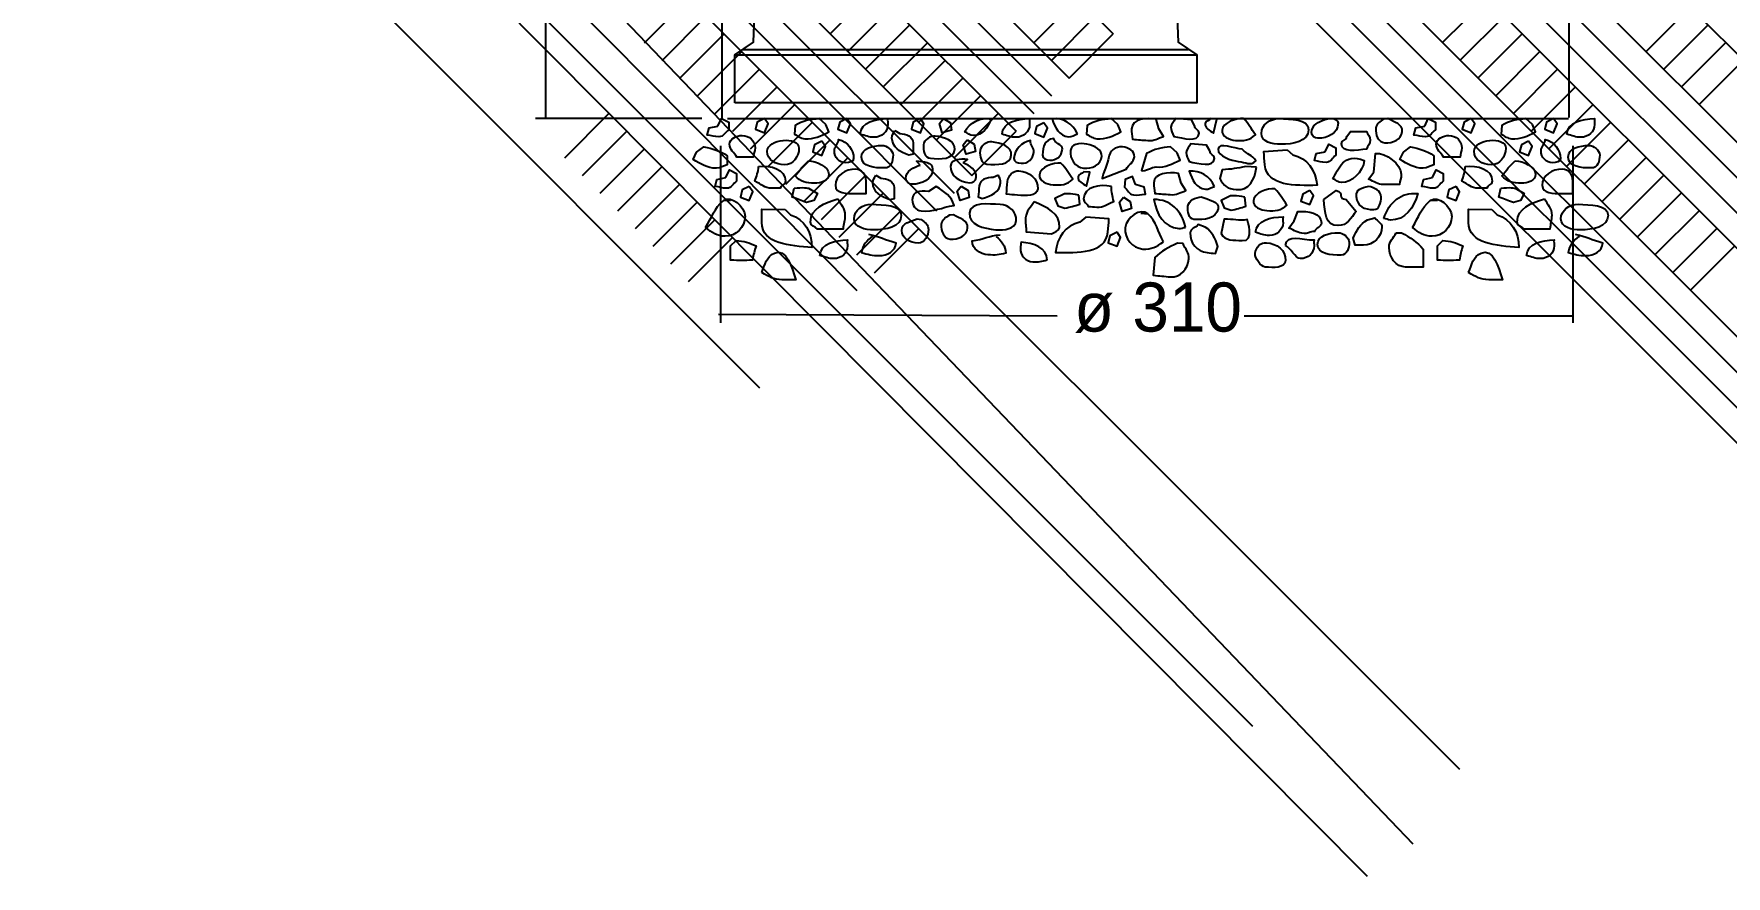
# Model space of a CAD drawing. Extents: x -35 to 241, y 13 to 281.
# Drawn here: x -35.3 to 146.1, y 12.8 to 103.2 of the extents above; entities that cross this region are included whole.
import ezdxf

# ---------------------------------------------------------------- set-up
doc = ezdxf.new("R2010")
doc.units = 0
doc.layers.add('LIVELLO_1', color=160, linetype='Continuous')
doc.styles.add('STD', font='txt')

# ---------------------------------------------------------------- blocks, each defined once
blk = doc.blocks.new('AI9-BLK3')
at = {"layer": 'LIVELLO_1', "color": 7}
for p, q in [((-45.02, -0.16), (-45.79, -0.16)), ((-1.04, -1.49), (-0.28, -1.56)), ((30.76, -0.16), (30, -0.16))]:
    blk.add_line(p, q, dxfattribs=at)
for points in [[(-41.4, 8.63), (-42.16, 8.25), (-42.35, 7.49), (-41.4, 7.11), (-41.01, 8.06)], [(-32.55, 8.63), (-33.32, 8.25), (-33.51, 7.49), (-32.55, 7.11), (-32.17, 8.06)], [(-24.67, 8.63), (-25.44, 8.25), (-25.63, 7.49), (-24.67, 7.11), (-24.29, 8.06)], [(-22.19, 8.63), (-21.46, 8.19), (-21.34, 7.41), (-22.33, 7.11), (-22.62, 8.1)], [(-11.45, 8.18), (-12.22, 7.8), (-12.41, 7.04), (-11.45, 6.65), (-11.06, 7.61)], [(34.39, 8.63), (33.62, 8.25), (33.43, 7.49), (34.39, 7.11), (34.77, 8.06)], [(43.23, 8.63), (42.46, 8.25), (42.27, 7.49), (43.23, 7.11), (43.61, 8.06)], [(-35.24, 6.22), (-36.01, 5.84), (-36.2, 5.07), (-35.24, 4.69), (-34.86, 5.65)], [(-19.64, 6.35), (-18.91, 5.9), (-18.78, 5.12), (-19.77, 4.83), (-20.07, 5.81)], [(40.54, 6.22), (39.77, 5.84), (39.58, 5.07), (40.54, 4.69), (40.92, 5.65)], [(-43.02, 1.37), (-43.79, 0.98), (-43.98, 0.22), (-43.02, -0.16), (-42.63, 0.79)], [(-20.29, 1.39), (-19.56, 0.94), (-19.43, 0.16), (-20.42, -0.13), (-20.72, 0.85)], [(-2.9, 0.2), (-2.17, -0.24), (-2.05, -1.02), (-3.04, -1.32), (-3.33, -0.33)], [(17.09, 0.93), (16.32, 0.55), (16.13, -0.21), (17.09, -0.59), (17.47, 0.36)], [(32.76, 1.37), (32, 0.98), (31.81, 0.22), (32.76, -0.16), (33.15, 0.79)], [(-3.59, -3.54), (-4.36, -3.92), (-4.55, -4.68), (-3.59, -5.06), (-3.21, -4.11)]]:
    blk.add_lwpolyline(points, close=True, dxfattribs=at)
for points, knots in [([(-46.38, 7.82), (-46.38, 7.82), (-47.33, 7.63), (-47.33, 7.63), (-47.33, 7.63), (-47.53, 6.87), (-47.53, 6.87), (-47.05, 6.82), (-46.76, 6.68), (-46.28, 6.68), (-45.75, 6.68), (-45.61, 7.2), (-45.22, 7.44), (-45.22, 7.44), (-45.22, 8.25), (-45.22, 8.25), (-45.22, 8.25), (-45.99, 8.63), (-45.99, 8.63), (-45.99, 8.63), (-46.38, 7.82), (-46.38, 7.82)], [0, 0, 0, 0, 1, 1, 1, 2, 2, 2, 3, 3, 3, 4, 4, 4, 5, 5, 5, 6, 6, 6, 7, 7, 7, 7]), ([(-34.81, 8), (-34.81, 8), (-34.5, 7.2), (-34.5, 7.2), (-35.4, 6.8), (-36.06, 6.38), (-37.06, 6.47), (-37.54, 6.51), (-37.76, 6.77), (-38.18, 6.95), (-38.18, 6.95), (-38.09, 7.9), (-38.09, 7.9), (-37.28, 8.4), (-36.5, 8.53), (-35.52, 8.63), (-35.52, 8.63), (-34.81, 8), (-34.81, 8)], [0, 0, 0, 0, 1, 1, 1, 2, 2, 2, 3, 3, 3, 4, 4, 4, 5, 5, 5, 6, 6, 6, 6]), ([(-31.14, 6.97), (-30.58, 6.8), (-30.21, 6.63), (-29.63, 6.63), (-28.85, 6.63), (-28.17, 7.22), (-28.17, 8), (-28.17, 8.25), (-28.2, 8.39), (-28.17, 8.63), (-29.49, 8.63), (-31.02, 8.27), (-31.14, 6.97)], [0, 0, 0, 0, 1, 1, 1, 2, 2, 2, 3, 3, 3, 4, 4, 4, 4]), ([(-27.41, 7.36), (-27.55, 7.05), (-27.72, 6.88), (-27.72, 6.55), (-27.72, 5.55), (-26.85, 5.05), (-25.91, 4.72), (-25.91, 4.72), (-25.46, 4.83), (-25.46, 4.83), (-25.46, 4.83), (-25.46, 6.02), (-25.46, 6.02), (-25.46, 6.71), (-26.19, 6.99), (-26.88, 7.05), (-26.88, 7.05), (-27.41, 7.36), (-27.41, 7.36)], [0, 0, 0, 0, 1, 1, 1, 2, 2, 2, 3, 3, 3, 4, 4, 4, 5, 5, 5, 6, 6, 6, 6]), ([(-19.94, 7.2), (-19.61, 7.1), (-19.37, 6.82), (-18.99, 6.82), (-17.98, 6.82), (-17.5, 7.67), (-17.07, 8.58), (-18.27, 8.82), (-19.32, 8.25), (-19.94, 7.2)], [0, 0, 0, 0, 1, 1, 1, 2, 2, 2, 3, 3, 3, 3]), ([(-15.92, 6.97), (-15.36, 6.8), (-15, 6.63), (-14.41, 6.63), (-13.63, 6.63), (-12.96, 7.22), (-12.96, 8), (-12.96, 8.25), (-12.99, 8.39), (-12.96, 8.63), (-14.28, 8.63), (-15.81, 8.27), (-15.92, 6.97)], [0, 0, 0, 0, 1, 1, 1, 2, 2, 2, 3, 3, 3, 4, 4, 4, 4]), ([(-7.82, 6.99), (-8.16, 6.92), (-8.42, 6.66), (-8.8, 6.69), (-9.81, 6.78), (-10.21, 7.68), (-10.56, 8.62), (-9.35, 8.75), (-8.34, 8.09), (-7.82, 6.99)], [0, 0, 0, 0, 1, 1, 1, 2, 2, 2, 3, 3, 3, 3]), ([(-3.49, 8), (-3.49, 8), (-3.17, 7.2), (-3.17, 7.2), (-4.08, 6.8), (-4.74, 6.38), (-5.74, 6.47), (-6.22, 6.51), (-6.44, 6.77), (-6.86, 6.95), (-6.86, 6.95), (-6.78, 7.9), (-6.78, 7.9), (-5.96, 8.4), (-5.18, 8.53), (-4.2, 8.63), (-4.2, 8.63), (-3.49, 8), (-3.49, 8)], [0, 0, 0, 0, 1, 1, 1, 2, 2, 2, 3, 3, 3, 4, 4, 4, 5, 5, 5, 6, 6, 6, 6]), ([(0.9, 7.53), (0.9, 7.53), (1.41, 6.71), (1.41, 6.71), (0.76, 6.53), (0.4, 6.23), (-0.27, 6.29), (-0.94, 6.34), (-1.27, 6.37), (-1.94, 6.43), (-1.95, 6.86), (-2.07, 7.11), (-2.04, 7.54), (-1.94, 8.64), (-0.48, 8.75), (0.61, 8.56), (0.61, 8.56), (0.9, 7.53), (0.9, 7.53)], [0, 0, 0, 0, 1, 1, 1, 2, 2, 2, 3, 3, 3, 4, 4, 4, 5, 5, 5, 6, 6, 6, 6]), ([(4.71, 7.88), (4.68, 7.5), (5.25, 7.45), (5.22, 7.07), (5.13, 6.02), (3.53, 6.55), (2.49, 6.73), (2.42, 7.07), (2.16, 7.34), (2.19, 7.72), (2.22, 8.1), (2.53, 8.31), (2.66, 8.63), (2.66, 8.63), (4.38, 8.49), (4.38, 8.49), (4.38, 8.49), (4.71, 7.88), (4.71, 7.88)], [0, 0, 0, 0, 1, 1, 1, 2, 2, 2, 3, 3, 3, 4, 4, 4, 5, 5, 5, 6, 6, 6, 6]), ([(6.48, 8.63), (6.48, 8.63), (7.1, 8.58), (7.1, 8.58), (7.1, 8.58), (6.77, 7.08), (6.77, 7.08), (6.37, 7.4), (5.81, 7.59), (5.86, 8.11), (5.88, 8.4), (6.36, 8.4), (6.48, 8.63)], [0, 0, 0, 0, 1, 1, 1, 2, 2, 2, 3, 3, 3, 4, 4, 4, 4]), ([(9.98, 8.63), (10.54, 8.05), (10.81, 7.58), (11.26, 6.9), (10.64, 6.31), (9.99, 6.23), (9.13, 6.3), (8.43, 6.36), (7.62, 6.69), (7.68, 7.38), (7.75, 8.21), (9.14, 8.7), (9.98, 8.63)], [0, 0, 0, 0, 1, 1, 1, 2, 2, 2, 3, 3, 3, 4, 4, 4, 4]), ([(13.77, 8.63), (12.82, 8.63), (11.89, 8), (11.89, 7.05), (11.89, 6.13), (13.07, 5.88), (13.99, 5.88), (15.27, 5.88), (16.95, 6.16), (16.95, 7.44), (16.95, 8.66), (15, 8.55), (13.77, 8.63)], [0, 0, 0, 0, 1, 1, 1, 2, 2, 2, 3, 3, 3, 4, 4, 4, 4]), ([(18.81, 8.57), (18.05, 8.35), (17.27, 7.93), (17.27, 7.13), (17.27, 6.79), (17.6, 6.52), (17.94, 6.52), (19, 6.52), (20.12, 7.07), (20.12, 8.13), (20.12, 8.88), (18.81, 8.57), (18.81, 8.57)], [0, 0, 0, 0, 1, 1, 1, 2, 2, 2, 3, 3, 3, 4, 4, 4, 4]), ([(21.06, 6.7), (21.06, 6.32), (20.48, 6.32), (20.48, 5.94), (20.48, 4.89), (22.12, 5.27), (23.17, 5.36), (23.27, 5.7), (23.56, 5.94), (23.56, 6.32), (23.56, 6.7), (23.27, 6.94), (23.17, 7.27), (23.17, 7.27), (21.44, 7.27), (21.44, 7.27), (21.44, 7.27), (21.06, 6.7), (21.06, 6.7)], [0, 0, 0, 0, 1, 1, 1, 2, 2, 2, 3, 3, 3, 4, 4, 4, 5, 5, 5, 6, 6, 6, 6]), ([(25.46, 8.63), (26.15, 8.24), (27.06, 8.05), (26.99, 7.25), (26.91, 6.39), (25.98, 5.97), (25.12, 6.04), (24.42, 6.1), (24.1, 6.91), (24.16, 7.6), (24.21, 8.1), (24.62, 8.35), (25.03, 8.59), (25.03, 8.59), (25.46, 8.63), (25.46, 8.63)], [0, 0, 0, 0, 1, 1, 1, 2, 2, 2, 3, 3, 3, 4, 4, 4, 5, 5, 5, 5]), ([(29.41, 7.82), (29.41, 7.82), (28.45, 7.63), (28.45, 7.63), (28.45, 7.63), (28.25, 6.87), (28.25, 6.87), (28.73, 6.82), (29.02, 6.68), (29.5, 6.68), (30.03, 6.68), (30.17, 7.2), (30.56, 7.44), (30.56, 7.44), (30.56, 8.25), (30.56, 8.25), (30.56, 8.25), (29.79, 8.63), (29.79, 8.63), (29.79, 8.63), (29.41, 7.82), (29.41, 7.82)], [0, 0, 0, 0, 1, 1, 1, 2, 2, 2, 3, 3, 3, 4, 4, 4, 5, 5, 5, 6, 6, 6, 7, 7, 7, 7]), ([(40.97, 8), (40.97, 8), (41.29, 7.2), (41.29, 7.2), (40.38, 6.8), (39.72, 6.38), (38.72, 6.47), (38.24, 6.51), (38.02, 6.77), (37.6, 6.95), (37.6, 6.95), (37.69, 7.9), (37.69, 7.9), (38.5, 8.4), (39.28, 8.53), (40.26, 8.63), (40.26, 8.63), (40.97, 8), (40.97, 8)], [0, 0, 0, 0, 1, 1, 1, 2, 2, 2, 3, 3, 3, 4, 4, 4, 5, 5, 5, 6, 6, 6, 6]), ([(44.65, 6.97), (45.2, 6.8), (45.57, 6.63), (46.15, 6.63), (46.94, 6.63), (47.61, 7.22), (47.61, 8), (47.61, 8.25), (47.58, 8.39), (47.61, 8.63), (46.29, 8.63), (44.76, 8.27), (44.65, 6.97)], [0, 0, 0, 0, 1, 1, 1, 2, 2, 2, 3, 3, 3, 4, 4, 4, 4]), ([(-48.67, 5.03), (-48.67, 5.03), (-49.05, 4.26), (-49.05, 4.26), (-48.19, 3.78), (-47.56, 3.31), (-46.55, 3.31), (-46.07, 3.31), (-45.83, 3.55), (-45.4, 3.69), (-45.4, 3.69), (-45.4, 4.64), (-45.4, 4.64), (-46.17, 5.22), (-46.94, 5.41), (-47.9, 5.6), (-47.9, 5.6), (-48.67, 5.03), (-48.67, 5.03)], [0, 0, 0, 0, 1, 1, 1, 2, 2, 2, 3, 3, 3, 4, 4, 4, 5, 5, 5, 6, 6, 6, 6]), ([(-45.13, 5.88), (-45.13, 5.26), (-44.65, 5.02), (-44.36, 4.49), (-44.36, 4.49), (-42.59, 4.49), (-42.59, 4.49), (-42.59, 4.87), (-42.4, 5.11), (-42.4, 5.49), (-42.4, 6.26), (-43.02, 6.83), (-43.79, 6.83), (-44.41, 6.83), (-45.13, 6.5), (-45.13, 5.88)], [0, 0, 0, 0, 1, 1, 1, 2, 2, 2, 3, 3, 3, 4, 4, 4, 5, 5, 5, 5]), ([(-41.1, 5.13), (-41.1, 4.21), (-40.18, 3.68), (-39.25, 3.68), (-38.33, 3.68), (-37.69, 4.54), (-37.69, 5.46), (-37.69, 6.79), (-41.1, 6.46), (-41.1, 5.13)], [0, 0, 0, 0, 1, 1, 1, 2, 2, 2, 3, 3, 3, 3]), ([(-33.9, 5.18), (-33.9, 4.48), (-33.37, 3.9), (-32.67, 3.9), (-32.31, 3.9), (-31.83, 3.98), (-31.83, 4.34), (-31.83, 5.37), (-32.47, 6.12), (-33.45, 6.4), (-33.45, 5.9), (-33.9, 5.68), (-33.9, 5.18)], [0, 0, 0, 0, 1, 1, 1, 2, 2, 2, 3, 3, 3, 4, 4, 4, 4]), ([(-28.79, 5.76), (-29.76, 5.73), (-30.99, 5.48), (-30.99, 4.51), (-30.99, 3.43), (-29.57, 3.34), (-28.48, 3.34), (-27.84, 3.34), (-27.61, 4.09), (-27.61, 4.73), (-27.61, 5.23), (-28.28, 5.79), (-28.79, 5.76)], [0, 0, 0, 0, 1, 1, 1, 2, 2, 2, 3, 3, 3, 4, 4, 4, 4]), ([(-23.08, 6.76), (-22.11, 6.65), (-20.91, 6.29), (-20.99, 5.32), (-21.09, 4.24), (-22.51, 4.28), (-23.6, 4.38), (-24.24, 4.43), (-24.39, 5.2), (-24.34, 5.84), (-24.29, 6.33), (-23.58, 6.83), (-23.08, 6.76)], [0, 0, 0, 0, 1, 1, 1, 2, 2, 2, 3, 3, 3, 4, 4, 4, 4]), ([(-17.02, 6.14), (-16.05, 6.03), (-14.85, 5.67), (-14.93, 4.7), (-15.03, 3.63), (-16.45, 3.67), (-17.54, 3.76), (-18.18, 3.81), (-18.33, 4.58), (-18.28, 5.22), (-18.23, 5.72), (-17.52, 6.21), (-17.02, 6.14)], [0, 0, 0, 0, 1, 1, 1, 2, 2, 2, 3, 3, 3, 4, 4, 4, 4]), ([(-12.52, 5.01), (-12.58, 4.32), (-13.16, 3.78), (-13.86, 3.84), (-14.22, 3.87), (-14.68, 4), (-14.65, 4.36), (-14.56, 5.38), (-13.86, 6.07), (-12.86, 6.27), (-12.9, 5.77), (-12.48, 5.51), (-12.52, 5.01)], [0, 0, 0, 0, 1, 1, 1, 2, 2, 2, 3, 3, 3, 4, 4, 4, 4]), ([(-9.45, 5.35), (-9.51, 4.65), (-10.09, 4.12), (-10.79, 4.18), (-11.15, 4.21), (-11.61, 4.34), (-11.58, 4.7), (-11.49, 5.72), (-11.37, 6.32), (-10.37, 6.51), (-10.41, 6.01), (-9.4, 5.85), (-9.45, 5.35)], [0, 0, 0, 0, 1, 1, 1, 2, 2, 2, 3, 3, 3, 4, 4, 4, 4]), ([(-5.22, 4.59), (-5.3, 3.68), (-6.26, 3.23), (-7.18, 3.32), (-8.1, 3.39), (-8.66, 4.31), (-8.58, 5.22), (-8.47, 6.55), (-5.1, 5.92), (-5.22, 4.59)], [0, 0, 0, 0, 1, 1, 1, 2, 2, 2, 3, 3, 3, 3]), ([(-1.73, 4.54), (-1.79, 3.92), (-2.29, 3.72), (-2.62, 3.23), (-2.62, 3.23), (-5.18, 2.21), (-5.18, 2.21), (-5.15, 2.59), (-4.53, 4.02), (-4.49, 4.4), (-4.43, 5.16), (-3.75, 5.67), (-2.99, 5.61), (-2.37, 5.55), (-1.68, 5.16), (-1.73, 4.54)], [0, 0, 0, 0, 1, 1, 1, 2, 2, 2, 3, 3, 3, 4, 4, 4, 5, 5, 5, 5]), ([(2.87, 4.98), (2.87, 4.98), (3.18, 4.18), (3.18, 4.18), (2.28, 3.78), (1.62, 3.36), (0.61, 3.45), (0.13, 3.49), (-0.56, 2.89), (-0.98, 3.08), (-0.98, 3.08), (-0.42, 4.88), (-0.42, 4.88), (0.4, 5.38), (1.18, 5.51), (2.15, 5.61), (2.15, 5.61), (2.87, 4.98), (2.87, 4.98)], [0, 0, 0, 0, 1, 1, 1, 2, 2, 2, 3, 3, 3, 4, 4, 4, 5, 5, 5, 6, 6, 6, 6]), ([(6.35, 5.17), (6.32, 4.79), (6.89, 4.74), (6.86, 4.36), (6.76, 3.32), (5.17, 3.84), (4.13, 4.02), (4.06, 4.37), (3.8, 4.63), (3.83, 5.01), (3.86, 5.39), (4.17, 5.6), (4.3, 5.93), (4.3, 5.93), (6.02, 5.78), (6.02, 5.78), (6.02, 5.78), (6.35, 5.17), (6.35, 5.17)], [0, 0, 0, 0, 1, 1, 1, 2, 2, 2, 3, 3, 3, 4, 4, 4, 5, 5, 5, 6, 6, 6, 6]), ([(9.84, 5.34), (10.41, 4.76), (10.86, 4.78), (11.31, 4.1), (10.69, 3.51), (10.27, 3.97), (9.41, 4.05), (8.71, 4.11), (7.18, 4.65), (7.24, 5.34), (7.31, 6.17), (9.01, 5.41), (9.84, 5.34)], [0, 0, 0, 0, 1, 1, 1, 2, 2, 2, 3, 3, 3, 4, 4, 4, 4]), ([(18.72, 5.08), (18.72, 5.08), (17.76, 4.89), (17.76, 4.89), (17.76, 4.89), (17.57, 4.13), (17.57, 4.13), (18.05, 4.08), (18.34, 3.94), (18.82, 3.94), (19.34, 3.94), (19.49, 4.46), (19.87, 4.7), (19.87, 4.7), (19.87, 5.51), (19.87, 5.51), (19.87, 5.51), (19.11, 5.9), (19.11, 5.9), (19.11, 5.9), (18.72, 5.08), (18.72, 5.08)], [0, 0, 0, 0, 1, 1, 1, 2, 2, 2, 3, 3, 3, 4, 4, 4, 5, 5, 5, 6, 6, 6, 7, 7, 7, 7]), ([(27.12, 5.03), (27.12, 5.03), (26.73, 4.26), (26.73, 4.26), (27.6, 3.78), (28.22, 3.31), (29.23, 3.31), (29.71, 3.31), (29.95, 3.55), (30.38, 3.69), (30.38, 3.69), (30.38, 4.64), (30.38, 4.64), (29.61, 5.22), (28.84, 5.41), (27.89, 5.6), (27.89, 5.6), (27.12, 5.03), (27.12, 5.03)], [0, 0, 0, 0, 1, 1, 1, 2, 2, 2, 3, 3, 3, 4, 4, 4, 5, 5, 5, 6, 6, 6, 6]), ([(30.65, 5.88), (30.65, 5.26), (31.13, 5.02), (31.42, 4.49), (31.42, 4.49), (33.2, 4.49), (33.2, 4.49), (33.2, 4.87), (33.39, 5.11), (33.39, 5.49), (33.39, 6.26), (32.76, 6.83), (32, 6.83), (31.37, 6.83), (30.65, 6.5), (30.65, 5.88)], [0, 0, 0, 0, 1, 1, 1, 2, 2, 2, 3, 3, 3, 4, 4, 4, 5, 5, 5, 5]), ([(34.69, 5.13), (34.69, 4.21), (35.61, 3.68), (36.53, 3.68), (37.45, 3.68), (38.09, 4.54), (38.09, 5.46), (38.09, 6.79), (34.69, 6.46), (34.69, 5.13)], [0, 0, 0, 0, 1, 1, 1, 2, 2, 2, 3, 3, 3, 3]), ([(41.88, 5.18), (41.88, 4.48), (42.42, 3.9), (43.11, 3.9), (43.48, 3.9), (43.95, 3.98), (43.95, 4.34), (43.95, 5.37), (43.31, 6.12), (42.33, 6.4), (42.33, 5.9), (41.88, 5.68), (41.88, 5.18)], [0, 0, 0, 0, 1, 1, 1, 2, 2, 2, 3, 3, 3, 4, 4, 4, 4]), ([(47, 5.76), (46.02, 5.73), (44.79, 5.48), (44.79, 4.51), (44.79, 3.43), (46.21, 3.34), (47.3, 3.34), (47.94, 3.34), (48.17, 4.09), (48.17, 4.73), (48.17, 5.23), (47.5, 5.79), (47, 5.76)], [0, 0, 0, 0, 1, 1, 1, 2, 2, 2, 3, 3, 3, 4, 4, 4, 4]), ([(-42.02, 3.5), (-42.07, 2.88), (-42.22, 2.5), (-42.41, 1.92), (-41.69, 1.59), (-41.4, 1.16), (-40.63, 1.16), (-40.63, 1.16), (-39.72, 1.16), (-39.72, 1.16), (-39.67, 1.5), (-39.14, 1.54), (-39.14, 1.92), (-39.14, 3.21), (-40.73, 3.69), (-42.02, 3.5)], [0, 0, 0, 0, 1, 1, 1, 2, 2, 2, 3, 3, 3, 4, 4, 4, 5, 5, 5, 5]), ([(-36.67, 4.1), (-37.28, 3.58), (-37.59, 3.13), (-38.09, 2.49), (-37.54, 1.85), (-36.89, 1.71), (-36.03, 1.71), (-35.33, 1.71), (-34.49, 1.97), (-34.49, 2.66), (-34.49, 3.49), (-35.83, 4.1), (-36.67, 4.1)], [0, 0, 0, 0, 1, 1, 1, 2, 2, 2, 3, 3, 3, 4, 4, 4, 4]), ([(-24.68, 3.65), (-25.44, 3.43), (-26.22, 3.01), (-26.22, 2.2), (-26.22, 1.87), (-25.88, 1.59), (-25.55, 1.59), (-24.49, 1.59), (-23.37, 2.15), (-23.37, 3.21), (-23.37, 3.96), (-24.35, 4.07), (-25.1, 4.07), (-25.1, 4.07), (-24.68, 3.65), (-24.68, 3.65)], [0, 0, 0, 0, 1, 1, 1, 2, 2, 2, 3, 3, 3, 4, 4, 4, 5, 5, 5, 5]), ([(-20.09, 3.88), (-19.36, 3.59), (-18.61, 3.11), (-18.68, 2.31), (-18.71, 1.98), (-19.07, 1.73), (-19.41, 1.76), (-20.46, 1.85), (-21.53, 2.5), (-21.43, 3.55), (-21.37, 4.3), (-20.38, 4.33), (-19.63, 4.26), (-19.63, 4.26), (-20.09, 3.88), (-20.09, 3.88)], [0, 0, 0, 0, 1, 1, 1, 2, 2, 2, 3, 3, 3, 4, 4, 4, 5, 5, 5, 5]), ([(-9.61, 3.86), (-9.04, 3.28), (-8.77, 2.81), (-8.33, 2.13), (-8.94, 1.54), (-9.59, 1.46), (-10.45, 1.54), (-11.15, 1.6), (-11.96, 1.92), (-11.9, 2.61), (-11.83, 3.44), (-10.44, 3.93), (-9.61, 3.86)], [0, 0, 0, 0, 1, 1, 1, 2, 2, 2, 3, 3, 3, 4, 4, 4, 4]), ([(14.64, 5.27), (14.64, 5.27), (12.14, 5.1), (12.14, 5.1), (12.19, 4.53), (12.22, 4.24), (12.27, 3.67), (12.47, 1.34), (15.5, 1.46), (17.86, 1.48), (17.72, 3.09), (16.83, 4.41), (15.26, 4.75), (15.26, 4.75), (14.64, 5.27), (14.64, 5.27)], [0, 0, 0, 0, 1, 1, 1, 2, 2, 2, 3, 3, 3, 4, 4, 4, 5, 5, 5, 5]), ([(19.55, 2.16), (19.89, 2.07), (20.12, 1.78), (20.51, 1.78), (21.52, 1.78), (22.81, 2.86), (22.92, 4.15), (20.66, 5.02), (20.17, 3.21), (19.55, 2.16)], [0, 0, 0, 0, 1, 1, 1, 2, 2, 2, 3, 3, 3, 3]), ([(23.96, 2.89), (23.96, 2.89), (23.39, 2.13), (23.39, 2.13), (24.01, 1.89), (24.35, 1.56), (25.02, 1.56), (25.02, 1.56), (26.7, 1.56), (26.7, 1.56), (26.75, 1.99), (26.89, 2.23), (26.89, 2.66), (26.89, 3.75), (25.21, 5), (24.11, 4.91), (24.11, 4.91), (23.96, 2.89), (23.96, 2.89)], [0, 0, 0, 0, 1, 1, 1, 2, 2, 2, 3, 3, 3, 4, 4, 4, 5, 5, 5, 6, 6, 6, 6]), ([(33.76, 3.5), (33.71, 2.88), (33.57, 2.5), (33.38, 1.92), (34.09, 1.59), (34.38, 1.16), (35.15, 1.16), (35.15, 1.16), (36.06, 1.16), (36.06, 1.16), (36.11, 1.5), (36.64, 1.54), (36.64, 1.92), (36.64, 3.21), (35.05, 3.69), (33.76, 3.5)], [0, 0, 0, 0, 1, 1, 1, 2, 2, 2, 3, 3, 3, 4, 4, 4, 5, 5, 5, 5]), ([(39.11, 4.1), (38.5, 3.58), (38.19, 3.13), (37.69, 2.49), (38.25, 1.85), (38.89, 1.71), (39.76, 1.71), (40.45, 1.71), (41.29, 1.97), (41.29, 2.66), (41.29, 3.49), (39.95, 4.1), (39.11, 4.1)], [0, 0, 0, 0, 1, 1, 1, 2, 2, 2, 3, 3, 3, 4, 4, 4, 4]), ([(-45.53, 2.31), (-45.53, 2.31), (-46.49, 2.12), (-46.49, 2.12), (-46.49, 2.12), (-46.68, 1.36), (-46.68, 1.36), (-46.2, 1.31), (-45.92, 1.17), (-45.44, 1.17), (-44.91, 1.17), (-44.76, 1.69), (-44.38, 1.93), (-44.38, 1.93), (-44.38, 2.74), (-44.38, 2.74), (-44.38, 2.74), (-45.15, 3.13), (-45.15, 3.13), (-45.15, 3.13), (-45.53, 2.31), (-45.53, 2.31)], [0, 0, 0, 0, 1, 1, 1, 2, 2, 2, 3, 3, 3, 4, 4, 4, 5, 5, 5, 6, 6, 6, 7, 7, 7, 7]), ([(-31.61, 3.21), (-30.97, 3.21), (-30.49, 2.6), (-30.49, 1.96), (-30.49, 1.96), (-30.49, 0.59), (-30.49, 0.59), (-30.49, 0.59), (-31.69, 0.59), (-31.69, 0.59), (-32.58, 0.59), (-33.79, 0.59), (-33.79, 1.48), (-33.79, 2.57), (-32.7, 3.21), (-31.61, 3.21)], [0, 0, 0, 0, 1, 1, 1, 2, 2, 2, 3, 3, 3, 4, 4, 4, 5, 5, 5, 5]), ([(-29.46, 2.57), (-29.6, 2.26), (-29.76, 2.1), (-29.76, 1.76), (-29.76, 0.76), (-28.9, 0.26), (-27.95, -0.07), (-27.95, -0.07), (-27.5, 0.04), (-27.5, 0.04), (-27.5, 0.04), (-27.5, 1.23), (-27.5, 1.23), (-27.5, 1.93), (-28.23, 2.2), (-28.93, 2.26), (-28.93, 2.26), (-29.46, 2.57), (-29.46, 2.57)], [0, 0, 0, 0, 1, 1, 1, 2, 2, 2, 3, 3, 3, 4, 4, 4, 5, 5, 5, 6, 6, 6, 6]), ([(-16.31, 2.58), (-16.19, 2.26), (-16.04, 2.08), (-16.07, 1.75), (-16.16, 0.75), (-17.06, 0.33), (-18.04, 0.08), (-18.04, 0.08), (-18.48, 0.23), (-18.48, 0.23), (-18.43, 0.7), (-18.41, 0.95), (-18.37, 1.42), (-18.31, 2.11), (-17.56, 2.32), (-16.86, 2.32), (-16.86, 2.32), (-16.31, 2.58), (-16.31, 2.58)], [0, 0, 0, 0, 1, 1, 1, 2, 2, 2, 3, 3, 3, 4, 4, 4, 5, 5, 5, 6, 6, 6, 6]), ([(-14.11, 3.03), (-14.75, 3.08), (-15.27, 2.52), (-15.33, 1.88), (-15.38, 1.35), (-15.4, 1.05), (-15.45, 0.52), (-14.98, 0.48), (-14.73, 0.46), (-14.25, 0.42), (-13.36, 0.34), (-12.17, 0.24), (-12.09, 1.12), (-11.99, 2.2), (-13.02, 2.93), (-14.11, 3.03)], [0, 0, 0, 0, 1, 1, 1, 2, 2, 2, 3, 3, 3, 4, 4, 4, 5, 5, 5, 5]), ([(-7.14, 2.94), (-7.14, 2.94), (-6.52, 2.88), (-6.52, 2.88), (-6.52, 2.88), (-6.85, 1.38), (-6.85, 1.38), (-7.25, 1.7), (-7.82, 1.89), (-7.77, 2.42), (-7.75, 2.7), (-7.26, 2.71), (-7.14, 2.94)], [0, 0, 0, 0, 1, 1, 1, 2, 2, 2, 3, 3, 3, 4, 4, 4, 4]), ([(-1.62, 1.58), (-1.62, 1.58), (-0.68, 1.3), (-0.68, 1.3), (-0.68, 1.3), (-0.55, 0.53), (-0.55, 0.53), (-1.04, 0.52), (-1.33, 0.4), (-1.81, 0.45), (-2.34, 0.49), (-2.43, 1.03), (-2.8, 1.3), (-2.8, 1.3), (-2.72, 2.11), (-2.72, 2.11), (-2.72, 2.11), (-1.93, 2.42), (-1.93, 2.42), (-1.93, 2.42), (-1.62, 1.58), (-1.62, 1.58)], [0, 0, 0, 0, 1, 1, 1, 2, 2, 2, 3, 3, 3, 4, 4, 4, 5, 5, 5, 6, 6, 6, 7, 7, 7, 7]), ([(3.29, 1.72), (3.29, 1.72), (3.8, 0.91), (3.8, 0.91), (3.15, 0.72), (2.79, 0.42), (2.12, 0.48), (1.45, 0.54), (1.12, 0.56), (0.45, 0.62), (0.44, 1.05), (0.31, 1.31), (0.35, 1.73), (0.45, 2.83), (1.9, 2.94), (3, 2.75), (3, 2.75), (3.29, 1.72), (3.29, 1.72)], [0, 0, 0, 0, 1, 1, 1, 2, 2, 2, 3, 3, 3, 4, 4, 4, 5, 5, 5, 6, 6, 6, 6]), ([(6.88, 1.36), (6.54, 1.29), (6.28, 1.03), (5.89, 1.06), (4.89, 1.15), (4.49, 2.05), (4.14, 2.99), (5.35, 3.12), (6.35, 2.46), (6.88, 1.36)], [0, 0, 0, 0, 1, 1, 1, 2, 2, 2, 3, 3, 3, 3]), ([(11.37, 3.41), (11.16, 2.03), (10.58, 0.91), (9.19, 1.03), (8.23, 1.11), (7.88, 1.41), (7.42, 2.21), (7.42, 2.21), (7.69, 3.15), (7.69, 3.15), (8.71, 3.2), (9.25, 3.3), (10.23, 3.5), (10.23, 3.5), (11.37, 3.41), (11.37, 3.41)], [0, 0, 0, 0, 1, 1, 1, 2, 2, 2, 3, 3, 3, 4, 4, 4, 5, 5, 5, 5]), ([(30.25, 2.31), (30.25, 2.31), (29.29, 2.12), (29.29, 2.12), (29.29, 2.12), (29.1, 1.36), (29.1, 1.36), (29.58, 1.31), (29.87, 1.17), (30.35, 1.17), (30.87, 1.17), (31.02, 1.69), (31.4, 1.93), (31.4, 1.93), (31.4, 2.74), (31.4, 2.74), (31.4, 2.74), (30.63, 3.13), (30.63, 3.13), (30.63, 3.13), (30.25, 2.31), (30.25, 2.31)], [0, 0, 0, 0, 1, 1, 1, 2, 2, 2, 3, 3, 3, 4, 4, 4, 5, 5, 5, 6, 6, 6, 7, 7, 7, 7]), ([(44.17, 3.21), (44.82, 3.21), (45.29, 2.6), (45.29, 1.96), (45.29, 1.96), (45.29, 0.59), (45.29, 0.59), (45.29, 0.59), (44.09, 0.59), (44.09, 0.59), (43.2, 0.59), (42, 0.59), (42, 1.48), (42, 2.57), (43.09, 3.21), (44.17, 3.21)], [0, 0, 0, 0, 1, 1, 1, 2, 2, 2, 3, 3, 3, 4, 4, 4, 5, 5, 5, 5]), ([(-47.71, -3.03), (-46.99, -3.6), (-46.51, -3.98), (-45.59, -3.98), (-44.44, -3.98), (-43.48, -3.03), (-43.48, -1.88), (-43.48, -0.78), (-44.97, 0.46), (-45.79, -0.16), (-46.8, -0.97), (-46.99, -1.93), (-47.71, -3.03)], [0, 0, 0, 0, 1, 1, 1, 2, 2, 2, 3, 3, 3, 4, 4, 4, 4]), ([(-38.22, 1.17), (-38.22, 1.17), (-38.41, 0.22), (-38.41, 0.22), (-37.84, -0.02), (-37.45, -0.16), (-36.88, -0.35), (-36.88, -0.35), (-36.11, -0.16), (-36.11, -0.16), (-36.11, -0.16), (-35.72, 0.6), (-35.72, 0.6), (-35.72, 0.6), (-36.68, 1.17), (-36.68, 1.17), (-36.68, 1.17), (-37.31, 1.31), (-38.22, 1.17)], [0, 0, 0, 0, 1, 1, 1, 2, 2, 2, 3, 3, 3, 4, 4, 4, 5, 5, 5, 6, 6, 6, 6]), ([(-33.53, 0.03), (-34.92, -0.4), (-36.46, -0.97), (-36.46, -2.46), (-36.46, -2.88), (-35.98, -2.93), (-35.69, -3.22), (-35.69, -3.22), (-32.96, -3.22), (-32.96, -3.22), (-32.91, -2.65), (-32.76, -2.31), (-32.76, -1.74), (-32.76, -0.97), (-33.2, -0.59), (-33.53, 0.03)], [0, 0, 0, 0, 1, 1, 1, 2, 2, 2, 3, 3, 3, 4, 4, 4, 5, 5, 5, 5]), ([(-22.97, 1.36), (-22.05, 0.72), (-21.35, 0.35), (-21.05, -0.68), (-22.47, -0.89), (-23.19, -1.38), (-24.58, -1.26), (-25.16, -1.21), (-25.59, -0.64), (-25.54, -0.06), (-25.45, 0.93), (-24.79, 0.9), (-23.79, 0.81), (-23.79, 0.81), (-22.97, 1.36), (-22.97, 1.36)], [0, 0, 0, 0, 1, 1, 1, 2, 2, 2, 3, 3, 3, 4, 4, 4, 5, 5, 5, 5]), ([(-7.7, 0.43), (-7.7, 0.43), (-7.59, -0.54), (-7.59, -0.54), (-8.19, -0.73), (-8.58, -0.84), (-9.17, -0.98), (-9.17, -0.98), (-9.92, -0.72), (-9.92, -0.72), (-9.92, -0.72), (-10.24, 0.08), (-10.24, 0.08), (-10.24, 0.08), (-9.23, 0.56), (-9.23, 0.56), (-9.23, 0.56), (-8.6, 0.65), (-7.7, 0.43)], [0, 0, 0, 0, 1, 1, 1, 2, 2, 2, 3, 3, 3, 4, 4, 4, 5, 5, 5, 6, 6, 6, 6]), ([(-4.18, 1.35), (-4.19, 0.73), (-4.08, 0.34), (-3.94, -0.25), (-4.68, -0.52), (-5.01, -0.92), (-5.77, -0.86), (-6.11, -0.83), (-6.35, -0.81), (-6.68, -0.78), (-6.7, -0.44), (-7.22, -0.35), (-7.19, 0.03), (-7.08, 1.31), (-5.46, 1.66), (-4.18, 1.35)], [0, 0, 0, 0, 1, 1, 1, 2, 2, 2, 3, 3, 3, 4, 4, 4, 5, 5, 5, 5]), ([(5.45, 0.25), (4.81, 0.16), (4.06, -0.11), (4.01, -0.77), (3.96, -1.34), (4.08, -2.12), (4.65, -2.17), (5.75, -2.27), (7.02, -2.13), (7.26, -1.05), (7.43, -0.21), (6.19, -0.1), (5.45, 0.25)], [0, 0, 0, 0, 1, 1, 1, 2, 2, 2, 3, 3, 3, 4, 4, 4, 4]), ([(10.12, 0.2), (10.12, 0.2), (10.23, -0.76), (10.23, -0.76), (9.63, -0.95), (9.24, -1.06), (8.65, -1.2), (8.65, -1.2), (7.9, -0.95), (7.9, -0.95), (7.9, -0.95), (7.58, -0.15), (7.58, -0.15), (7.58, -0.15), (8.59, 0.34), (8.59, 0.34), (8.59, 0.34), (9.22, 0.42), (10.12, 0.2)], [0, 0, 0, 0, 1, 1, 1, 2, 2, 2, 3, 3, 3, 4, 4, 4, 5, 5, 5, 6, 6, 6, 6]), ([(13.34, 1.1), (13.91, 0.52), (14.18, 0.05), (14.62, -0.63), (14.01, -1.22), (13.36, -1.3), (12.49, -1.23), (11.8, -1.17), (10.99, -0.84), (11.04, -0.15), (11.12, 0.68), (12.51, 1.17), (13.34, 1.1)], [0, 0, 0, 0, 1, 1, 1, 2, 2, 2, 3, 3, 3, 4, 4, 4, 4]), ([(18.6, -0.05), (18.7, -1.44), (18.73, -2.84), (20.12, -2.84), (21.08, -2.84), (21.52, -2.07), (22.04, -1.31), (22.04, -1.31), (20.98, -0.05), (20.98, -0.05), (19.98, 0.09), (20.86, 0.63), (19.9, 0.92), (19.9, 0.92), (18.6, -0.05), (18.6, -0.05)], [0, 0, 0, 0, 1, 1, 1, 2, 2, 2, 3, 3, 3, 4, 4, 4, 5, 5, 5, 5]), ([(23.39, 1.37), (24.01, 1.22), (24.73, 0.89), (24.73, 0.22), (24.73, -0.35), (24.54, -1.12), (23.96, -1.12), (22.86, -1.12), (22.19, -0.83), (22.05, 0.27), (21.96, 1.13), (22.62, 1.08), (23.39, 1.37)], [0, 0, 0, 0, 1, 1, 1, 2, 2, 2, 3, 3, 3, 4, 4, 4, 4]), ([(25.01, -2.07), (25.29, -2.07), (25.44, -2.26), (25.72, -2.26), (27.31, -2.26), (28.27, -0.93), (28.65, 0.6), (26.88, 0.79), (25.58, -0.35), (25.01, -2.07)], [0, 0, 0, 0, 1, 1, 1, 2, 2, 2, 3, 3, 3, 3]), ([(28.08, -3.03), (28.8, -3.6), (29.28, -3.98), (30.19, -3.98), (31.34, -3.98), (32.3, -3.03), (32.3, -1.88), (32.3, -0.78), (30.81, 0.46), (30, -0.16), (28.99, -0.97), (28.8, -1.93), (28.08, -3.03)], [0, 0, 0, 0, 1, 1, 1, 2, 2, 2, 3, 3, 3, 4, 4, 4, 4]), ([(37.56, 1.17), (37.56, 1.17), (37.37, 0.22), (37.37, 0.22), (37.95, -0.02), (38.33, -0.16), (38.91, -0.35), (38.91, -0.35), (39.68, -0.16), (39.68, -0.16), (39.68, -0.16), (40.06, 0.6), (40.06, 0.6), (40.06, 0.6), (39.1, 1.17), (39.1, 1.17), (39.1, 1.17), (38.48, 1.31), (37.56, 1.17)], [0, 0, 0, 0, 1, 1, 1, 2, 2, 2, 3, 3, 3, 4, 4, 4, 5, 5, 5, 6, 6, 6, 6]), ([(42.25, 0.03), (40.86, -0.4), (39.32, -0.97), (39.32, -2.46), (39.32, -2.88), (39.8, -2.93), (40.09, -3.22), (40.09, -3.22), (42.83, -3.22), (42.83, -3.22), (42.87, -2.65), (43.02, -2.31), (43.02, -1.74), (43.02, -0.97), (42.59, -0.59), (42.25, 0.03)], [0, 0, 0, 0, 1, 1, 1, 2, 2, 2, 3, 3, 3, 4, 4, 4, 5, 5, 5, 5]), ([(-39.18, -1.12), (-39.18, -1.12), (-41.67, -1.07), (-41.67, -1.07), (-41.67, -1.07), (-41.67, -2.5), (-41.67, -2.5), (-41.67, -4.84), (-38.65, -4.99), (-36.3, -5.18), (-36.3, -3.55), (-37.07, -2.17), (-38.6, -1.69), (-38.6, -1.69), (-39.18, -1.12), (-39.18, -1.12)], [0, 0, 0, 0, 1, 1, 1, 2, 2, 2, 3, 3, 3, 4, 4, 4, 5, 5, 5, 5]), ([(-29.91, -0.54), (-30.85, -0.54), (-31.78, -1.18), (-31.78, -2.13), (-31.78, -3.05), (-30.6, -3.3), (-29.68, -3.3), (-28.4, -3.3), (-26.72, -3.02), (-26.72, -1.74), (-26.72, -0.52), (-28.68, -0.63), (-29.91, -0.54)], [0, 0, 0, 0, 1, 1, 1, 2, 2, 2, 3, 3, 3, 4, 4, 4, 4]), ([(-21.14, -1.69), (-20.44, -2.08), (-19.53, -2.27), (-19.61, -3.08), (-19.68, -3.94), (-20.61, -4.36), (-21.48, -4.28), (-22.17, -4.22), (-22.49, -3.41), (-22.43, -2.72), (-22.39, -2.22), (-21.98, -1.98), (-21.56, -1.73), (-21.56, -1.73), (-21.14, -1.69), (-21.14, -1.69)], [0, 0, 0, 0, 1, 1, 1, 2, 2, 2, 3, 3, 3, 4, 4, 4, 5, 5, 5, 5]), ([(-16.13, -0.56), (-15.19, -0.64), (-14.32, -1.36), (-14.41, -2.3), (-14.49, -3.22), (-15.68, -3.36), (-16.6, -3.28), (-17.88, -3.17), (-19.52, -2.75), (-19.41, -1.48), (-19.3, -0.26), (-17.36, -0.54), (-16.13, -0.56)], [0, 0, 0, 0, 1, 1, 1, 2, 2, 2, 3, 3, 3, 4, 4, 4, 4]), ([(-12.47, -0.3), (-11.12, -0.85), (-9.64, -1.56), (-9.77, -3.03), (-9.81, -3.46), (-10.29, -3.47), (-10.6, -3.73), (-10.6, -3.73), (-13.33, -3.49), (-13.33, -3.49), (-13.33, -2.92), (-13.44, -2.57), (-13.39, -2), (-13.32, -1.24), (-12.86, -0.9), (-12.47, -0.3)], [0, 0, 0, 0, 1, 1, 1, 2, 2, 2, 3, 3, 3, 4, 4, 4, 5, 5, 5, 5]), ([(1.38, -4.58), (0.62, -5.09), (0.1, -5.43), (-0.81, -5.35), (-1.95, -5.25), (-2.82, -4.21), (-2.72, -3.07), (-2.63, -1.98), (-1.04, -0.87), (-0.28, -1.56), (0.65, -2.45), (0.76, -3.42), (1.38, -4.58)], [0, 0, 0, 0, 1, 1, 1, 2, 2, 2, 3, 3, 3, 4, 4, 4, 4]), ([(3.77, -3.03), (3.48, -3.01), (3.32, -3.19), (3.03, -3.16), (1.46, -3.02), (0.62, -1.61), (0.37, -0.05), (2.16, -0.01), (3.35, -1.27), (3.77, -3.03)], [0, 0, 0, 0, 1, 1, 1, 2, 2, 2, 3, 3, 3, 3]), ([(15.41, -2.34), (15.41, -2.34), (14.83, -3.1), (14.83, -3.1), (15.46, -3.34), (15.79, -3.68), (16.47, -3.68), (17.14, -3.68), (16.95, -3.48), (17.62, -3.48), (17.67, -3.05), (18.34, -3.01), (18.34, -2.58), (18.34, -1.48), (16.9, -1.24), (15.79, -1.33), (15.79, -1.33), (15.41, -2.34), (15.41, -2.34)], [0, 0, 0, 0, 1, 1, 1, 2, 2, 2, 3, 3, 3, 4, 4, 4, 5, 5, 5, 6, 6, 6, 6]), ([(36.6, -1.12), (36.6, -1.12), (34.11, -1.07), (34.11, -1.07), (34.11, -1.07), (34.11, -2.5), (34.11, -2.5), (34.11, -4.84), (37.13, -4.99), (39.48, -5.18), (39.48, -3.55), (38.72, -2.17), (37.18, -1.69), (37.18, -1.69), (36.6, -1.12), (36.6, -1.12)], [0, 0, 0, 0, 1, 1, 1, 2, 2, 2, 3, 3, 3, 4, 4, 4, 5, 5, 5, 5]), ([(45.88, -0.54), (44.93, -0.54), (44.01, -1.18), (44.01, -2.13), (44.01, -3.05), (45.18, -3.3), (46.1, -3.3), (47.39, -3.3), (49.06, -3.02), (49.06, -1.74), (49.06, -0.52), (47.11, -0.63), (45.88, -0.54)], [0, 0, 0, 0, 1, 1, 1, 2, 2, 2, 3, 3, 3, 4, 4, 4, 4]), ([(-25.02, -2.1), (-25.74, -2.43), (-26.67, -2.55), (-26.67, -3.35), (-26.67, -4.21), (-25.77, -4.71), (-24.91, -4.71), (-24.21, -4.71), (-23.82, -3.94), (-23.82, -3.24), (-23.82, -2.74), (-24.21, -2.46), (-24.6, -2.18), (-24.6, -2.18), (-25.02, -2.1), (-25.02, -2.1)], [0, 0, 0, 0, 1, 1, 1, 2, 2, 2, 3, 3, 3, 4, 4, 4, 5, 5, 5, 5]), ([(-6.94, -1.94), (-6.94, -1.94), (-4.45, -2.11), (-4.45, -2.11), (-4.5, -2.68), (-4.53, -2.96), (-4.58, -3.53), (-4.78, -5.86), (-7.81, -5.75), (-10.17, -5.73), (-10.03, -4.11), (-9.14, -2.8), (-7.57, -2.46), (-7.57, -2.46), (-6.94, -1.94), (-6.94, -1.94)], [0, 0, 0, 0, 1, 1, 1, 2, 2, 2, 3, 3, 3, 4, 4, 4, 5, 5, 5, 5]), ([(5.87, -2.99), (6.64, -3.54), (6.92, -4.18), (7.23, -5.07), (7.23, -5.07), (6.97, -5.82), (6.97, -5.82), (6.64, -5.79), (6.4, -5.77), (6.06, -5.74), (5.01, -5.64), (4.18, -4.66), (4.27, -3.62), (4.32, -3.14), (4.8, -3.09), (5.12, -2.73), (5.12, -2.73), (5.87, -2.99), (5.87, -2.99)], [0, 0, 0, 0, 1, 1, 1, 2, 2, 2, 3, 3, 3, 4, 4, 4, 5, 5, 5, 6, 6, 6, 6]), ([(9.84, -4.45), (8.88, -4.37), (8.03, -4.51), (7.57, -3.7), (7.57, -3.7), (7.91, -2.16), (7.91, -2.16), (8.93, -2.11), (9.4, -2.39), (10.38, -2.19), (10.38, -2.19), (11.23, -4.58), (9.84, -4.45)], [0, 0, 0, 0, 1, 1, 1, 2, 2, 2, 3, 3, 3, 4, 4, 4, 4]), ([(11.25, -3.56), (11.81, -3.73), (12.17, -3.9), (12.76, -3.9), (13.54, -3.9), (14.21, -3.31), (14.21, -2.54), (14.21, -2.29), (14.19, -2.15), (14.21, -1.9), (12.9, -1.9), (11.36, -2.26), (11.25, -3.56)], [0, 0, 0, 0, 1, 1, 1, 2, 2, 2, 3, 3, 3, 4, 4, 4, 4]), ([(20.13, -3.6), (19.15, -3.62), (17.92, -3.88), (17.92, -4.85), (17.92, -5.93), (19.35, -6.01), (20.44, -6.01), (21.08, -6.01), (21.3, -5.26), (21.3, -4.63), (21.3, -4.12), (20.63, -3.57), (20.13, -3.6)], [0, 0, 0, 0, 1, 1, 1, 2, 2, 2, 3, 3, 3, 4, 4, 4, 4]), ([(23.28, -2.22), (22.46, -2.69), (22.13, -3.31), (21.74, -4.17), (21.74, -4.17), (21.94, -4.94), (21.94, -4.94), (21.94, -4.94), (22.85, -4.94), (22.85, -4.94), (23.9, -4.94), (24.81, -4.03), (24.81, -2.98), (24.81, -2.5), (24.34, -2.41), (24.05, -2.02), (24.05, -2.02), (23.28, -2.22), (23.28, -2.22)], [0, 0, 0, 0, 1, 1, 1, 2, 2, 2, 3, 3, 3, 4, 4, 4, 5, 5, 5, 6, 6, 6, 6]), ([(26.35, -3.6), (26.06, -4.17), (25.58, -4.51), (25.58, -5.18), (25.58, -6.23), (26.3, -7.28), (27.36, -7.28), (27.36, -7.28), (29.23, -7.28), (29.23, -7.28), (29.23, -7.28), (29.23, -5.37), (29.23, -5.37), (28.56, -4.56), (27.89, -4.17), (26.92, -3.6), (26.92, -3.6), (26.35, -3.6), (26.35, -3.6)], [0, 0, 0, 0, 1, 1, 1, 2, 2, 2, 3, 3, 3, 4, 4, 4, 5, 5, 5, 6, 6, 6, 6]), ([(-45.02, -5.02), (-45.02, -5.02), (-45.02, -6.55), (-45.02, -6.55), (-44.11, -6.59), (-43.58, -6.59), (-42.67, -6.55), (-42.57, -5.93), (-42.48, -5.59), (-42.28, -5.02), (-43.05, -4.68), (-43.58, -4.49), (-44.44, -4.45), (-44.44, -4.45), (-45.02, -5.02), (-45.02, -5.02)], [0, 0, 0, 0, 1, 1, 1, 2, 2, 2, 3, 3, 3, 4, 4, 4, 5, 5, 5, 5]), ([(-41.67, -7.88), (-40.95, -8.31), (-40.38, -8.65), (-39.52, -8.65), (-39.52, -8.65), (-38.03, -8.65), (-38.03, -8.65), (-38.46, -7.31), (-39.03, -5.21), (-40.33, -5.78), (-41.2, -6.16), (-41.34, -7.02), (-41.67, -7.88)], [0, 0, 0, 0, 1, 1, 1, 2, 2, 2, 3, 3, 3, 4, 4, 4, 4]), ([(-35.46, -6.05), (-34.9, -6.21), (-34.54, -6.38), (-33.95, -6.38), (-33.17, -6.38), (-32.5, -5.8), (-32.5, -5.02), (-32.5, -4.77), (-32.53, -4.63), (-32.5, -4.38), (-33.81, -4.38), (-35.35, -4.74), (-35.46, -6.05)], [0, 0, 0, 0, 1, 1, 1, 2, 2, 2, 3, 3, 3, 4, 4, 4, 4]), ([(-29.79, -3.99), (-30.44, -4.46), (-30.85, -4.91), (-30.99, -5.71), (-30.3, -5.94), (-29.85, -6.05), (-29.09, -6.05), (-28.23, -6.05), (-27.33, -5.58), (-27.28, -4.71), (-28.45, -4.41), (-29.01, -4.02), (-30.21, -3.8)], [0, 0, 0, 0, 1, 1, 1, 2, 2, 2, 3, 3, 3, 4, 4, 4, 4]), ([(-16.55, -3.99), (-15.95, -4.51), (-15.57, -4.99), (-15.5, -5.8), (-16.22, -5.97), (-16.67, -6.04), (-17.42, -5.97), (-18.29, -5.9), (-19.13, -5.35), (-19.11, -4.49), (-17.92, -4.28), (-17.33, -3.94), (-16.11, -3.83)], [0, 0, 0, 0, 1, 1, 1, 2, 2, 2, 3, 3, 3, 4, 4, 4, 4]), ([(-11.08, -6.52), (-11.65, -6.64), (-12.03, -6.78), (-12.61, -6.72), (-13.39, -6.66), (-14.01, -6.02), (-13.94, -5.25), (-13.92, -5), (-13.88, -4.86), (-13.88, -4.61), (-12.57, -4.72), (-11.08, -5.21), (-11.08, -6.52)], [0, 0, 0, 0, 1, 1, 1, 2, 2, 2, 3, 3, 3, 4, 4, 4, 4]), ([(3.49, -4.76), (3.73, -5.36), (4.17, -5.73), (4.12, -6.4), (4.02, -7.44), (3.21, -8.43), (2.16, -8.34), (1.44, -8.27), (1.01, -8.24), (0.3, -8.17), (0.3, -8.17), (0.46, -6.27), (0.46, -6.27), (1.2, -5.52), (1.91, -5.2), (2.91, -4.71), (2.91, -4.71), (3.49, -4.76), (3.49, -4.76)], [0, 0, 0, 0, 1, 1, 1, 2, 2, 2, 3, 3, 3, 4, 4, 4, 5, 5, 5, 6, 6, 6, 6]), ([(12.45, -4.67), (11.81, -4.61), (11.28, -5.18), (11.23, -5.82), (11.18, -6.34), (11.83, -7.24), (12.3, -7.28), (13.19, -7.35), (14.39, -7.46), (14.47, -6.57), (14.56, -5.49), (13.53, -4.76), (12.45, -4.67)], [0, 0, 0, 0, 1, 1, 1, 2, 2, 2, 3, 3, 3, 4, 4, 4, 4]), ([(14.48, -4.99), (15.04, -5.16), (15.51, -6.38), (16.09, -6.38), (16.87, -6.38), (17.54, -5.8), (17.54, -5.02), (17.54, -4.77), (17.52, -4.63), (17.54, -4.38), (16.23, -4.38), (14.6, -3.69), (14.48, -4.99)], [0, 0, 0, 0, 1, 1, 1, 2, 2, 2, 3, 3, 3, 4, 4, 4, 4]), ([(30.76, -5.02), (30.76, -5.02), (30.76, -6.55), (30.76, -6.55), (31.68, -6.59), (32.2, -6.59), (33.12, -6.55), (33.21, -5.93), (33.31, -5.59), (33.5, -5.02), (32.73, -4.68), (32.2, -4.49), (31.34, -4.45), (31.34, -4.45), (30.76, -5.02), (30.76, -5.02)], [0, 0, 0, 0, 1, 1, 1, 2, 2, 2, 3, 3, 3, 4, 4, 4, 5, 5, 5, 5]), ([(34.11, -7.88), (34.83, -8.31), (35.4, -8.65), (36.27, -8.65), (36.27, -8.65), (37.75, -8.65), (37.75, -8.65), (37.32, -7.31), (36.75, -5.21), (35.45, -5.78), (34.59, -6.16), (34.44, -7.02), (34.11, -7.88)], [0, 0, 0, 0, 1, 1, 1, 2, 2, 2, 3, 3, 3, 4, 4, 4, 4]), ([(40.32, -6.05), (40.88, -6.21), (41.24, -6.38), (41.83, -6.38), (42.61, -6.38), (43.28, -5.8), (43.28, -5.02), (43.28, -4.77), (43.25, -4.63), (43.28, -4.38), (41.97, -4.38), (40.43, -4.74), (40.32, -6.05)], [0, 0, 0, 0, 1, 1, 1, 2, 2, 2, 3, 3, 3, 4, 4, 4, 4]), ([(45.99, -3.99), (45.35, -4.46), (44.93, -4.91), (44.79, -5.71), (45.49, -5.94), (45.93, -6.05), (46.69, -6.05), (47.55, -6.05), (48.45, -5.58), (48.5, -4.71), (47.33, -4.41), (46.77, -4.02), (45.57, -3.8)], [0, 0, 0, 0, 1, 1, 1, 2, 2, 2, 3, 3, 3, 4, 4, 4, 4])]:
    blk.add_open_spline(points, degree=3, knots=knots, dxfattribs=at)
blk = doc.blocks.new('AI9-BLK2')
at = {"layer": 'LIVELLO_1', "color": 7}
for p, q in [((-121.068665, 75.995534), (-22.394413, -22.673379)), ((-125.8117, 71.250087), (-27.137276, -27.415209)), ((-127.709087, 69.353562), (-29.034662, -29.313801)), ((-129.607334, 67.456864), (-30.932909, -31.211704)), ((-131.504721, 65.558789), (-32.830296, -33.106851)), ((-136.247756, 60.814893), (-37.575054, -37.852125)), ((-138.146693, 58.918368), (-39.472268, -39.748995)), ((-25.027499, 44.685128), (73.630734, -53.970694)), ((-29.772257, 39.941404), (68.886148, -58.716313)), ((-31.668093, 38.044534), (66.989968, -60.611115)), ((-33.563929, 36.146631), (65.092065, -62.509707)), ((-35.462004, 34.248211), (63.194851, -64.405888)), ((-40.205039, 29.506209), (58.451643, -69.149784)), ((-42.102426, 27.60934), (56.553396, -71.046309)), ((-44.000673, 25.711437), (54.65756, -72.944557)), ((-45.89806, 23.814567), (52.759312, -74.841082)), ((-106.134176, 1.761305), (-7.459924, -96.904163)), ((-83.67491, 0.861791), (-41.368965, -41.645176)), ((-83.957063, -2.859257), (14.71719, -101.527825)), ((-91.250847, -4.018187), (9.732825, -109.53905)), ((-91.250847, -8.485098), (-49.908495, -50.183845)), ((-93.802285, -13.749893), (4.839067, -112.997237)), ((-52.755695, -22.673379), (-48.011109, -17.92776)), ((-72.678682, -23.622158), (-67.935474, -18.876884)), ((-50.857447, -24.56956), (-46.112861, -19.82463)), ((-30.932909, -23.622158), (-26.188324, -18.876884)), ((12.917127, -23.617335), (17.660679, -18.872061)), ((34.735606, -24.563359), (39.478469, -19.821185)), ((-99.703733, -21.247799), (-60.34524, -60.622484)), ((-70.782846, -25.517306), (-66.03826, -20.774787)), ((-48.960061, -26.466429), (-44.215475, -21.723911)), ((-29.034662, -25.517306), (-24.290076, -20.774787)), ((14.814341, -25.512482), (19.557204, -20.769964)), ((36.632131, -26.461606), (41.375338, -21.719088)), ((-68.884598, -27.415209), (-64.140013, -22.673379)), ((-27.137276, -27.415209), (-22.394413, -22.673379)), ((16.710177, -27.409007), (21.454418, -22.668556)), ((-66.987212, -29.313801), (-62.244349, -24.56956)), ((-47.061985, -28.366055), (-42.31895, -23.622158)), ((18.60808, -29.308978), (23.351288, -24.563359)), ((38.529345, -28.359509), (43.272552, -23.617335)), ((-65.089136, -31.211704), (-60.34524, -26.466429)), ((-45.164427, -30.262925), (-40.419841, -25.517306)), ((20.505294, -31.205158), (25.248502, -26.461606)), ((40.427593, -30.256379), (45.1708, -25.512482)), ((-63.19175, -33.106851), (-58.446992, -28.366055)), ((-43.266351, -32.159105), (-38.521766, -27.415209)), ((22.403887, -33.102028), (27.147094, -28.359509)), ((-61.293502, -35.004754), (-56.551329, -30.262925)), ((-41.368965, -34.055975), (-36.62593, -29.313801)), ((24.301101, -34.998553), (29.043964, -30.256379)), ((-81.218901, -35.9556), (-76.475866, -31.211704)), ((-59.397666, -36.903346), (-54.653081, -32.159105)), ((-39.472268, -35.9556), (-34.728543, -31.211704)), ((26.197626, -36.8968), (30.942556, -32.152904)), ((-79.320654, -37.852125), (-74.57848, -33.106851)), ((-57.497869, -38.801249), (-52.755695, -34.055975)), ((-37.575054, -37.852125), (-32.830296, -33.106851)), ((28.09484, -38.793325), (32.838047, -34.049773)), ((-77.423267, -39.748995), (-72.678682, -35.004754)), ((-55.602032, -40.698119), (-50.857447, -35.9556)), ((29.991709, -40.689851), (34.734228, -35.949055)), ((-75.52502, -41.645176), (-70.782846, -36.903346)), ((-53.703957, -42.594299), (-48.960061, -37.852125)), ((31.888923, -42.588098), (36.632131, -37.845924)), ((-73.629184, -43.545146), (-68.884598, -38.801249)), ((-51.806743, -44.494269), (-47.061985, -39.748995)), ((33.787171, -44.486346), (38.529345, -39.742449)), ((-71.731108, -45.441671), (-66.987212, -40.698119)), ((-49.908495, -46.390795), (-45.164427, -41.645176)), ((35.684385, -46.381148), (40.427593, -41.63863)), ((-69.833722, -47.33854), (-65.089136, -42.594299)), ((-48.011109, -48.287664), (-43.266351, -43.545146)), ((37.582977, -48.27974), (42.324807, -43.537222)), ((-67.935474, -49.236443), (-63.19175, -44.494269)), ((39.478469, -50.177644), (44.223399, -45.435125))]:
    blk.add_line(p, q, dxfattribs=at)
blk = doc.blocks.new('AI9-BLK1')
at = {"layer": 'LIVELLO_1', "color": 7}
for p, q in [((-64.33, -53.69), (-64.38, 62.5)), ((-83.29, 2.36), (-83.29, -53.61)), ((-62.99, -46.82), (-13.44, -46.82)), ((-62.12, -46.25), (-14.32, -46.25)), ((-66.52, -53.64), (-84.37, -53.64)), ((26.42, -53.69), (-63.78, -53.69)), ((-64.5, -56.6), (-64.5, -75.55)), ((26.88, -56.6), (26.88, -75.55)), ((-64.74, -74.65), (-28.42, -74.8)), ((-8.35, -74.8), (26.88, -74.8))]:
    blk.add_line(p, q, dxfattribs=at)
blk.add_lwpolyline([(-62.99, -51.99), (-62.99, -46.82), (-60.98, -45.48), (-60.36, -29.29), (-50.79, -26.47), (-25.64, -26.47), (-16.07, -29.29), (-15.45, -45.48), (-13.44, -46.82), (-13.44, -51.99)], close=True, dxfattribs=at)
blk.add_open_spline([(26.45, 63.3), (26.45, 63.3), (26.47, -53.13), (26.44, -53.53)], degree=3, dxfattribs=at)
for name, p in [('AI9-BLK2', (0, -21.9)), ('AI9-BLK3', (-18.41, -62.3))]:
    blk.add_blockref(name, p, dxfattribs=at)
at = {"layer": 'LIVELLO_1', "color": 7, "insert": (-26.61, -71.24), "char_height": 5.2657, "attachment_point": 1, "style": 'STD'}
blk.add_mtext('\\fMyriad Roman|b0|i0;\\H5.2657;\\W1.00;\\C7;ø 310', dxfattribs=at)

msp = doc.modelspace()

# ---------------------------------------------------------------- block references
at = {"layer": 'LIVELLO_1', "color": 7}
msp.add_blockref('AI9-BLK1', (102.812932, 147.728537), dxfattribs=at)

doc.saveas('drawing.dxf')
